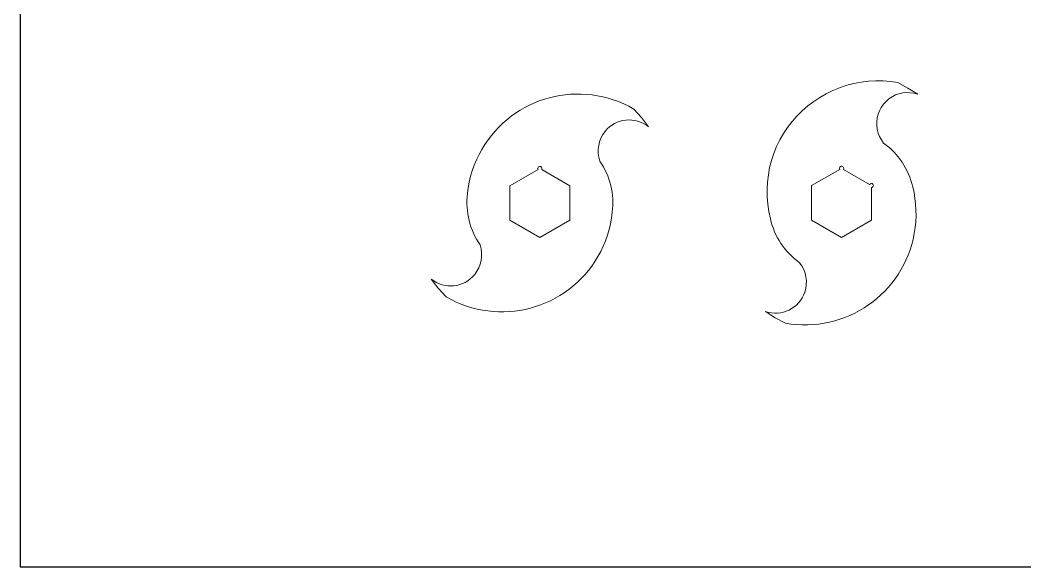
# Model space of a CAD drawing. Header units: inches. Extents: x -336 to 536, y -147 to 347.
# Drawn here: x -336 to 117.9, y -147.2 to 99.8 of the extents above; entities that cross this region are included whole.
import ezdxf

# ---------------------------------------------------------------- set-up
doc = ezdxf.new("R2010")
doc.units = ezdxf.units.IN
doc.header["$MEASUREMENT"] = 0
doc.layers.add('Default', color=7, linetype='Continuous')

# ---------------------------------------------------------------- blocks, each defined once
blk = doc.blocks.new('block 2')
at = {"layer": 'Default', "color": 18, "lineweight": 25, "true_color": 0x000000}
blk.add_lwpolyline([(-335.98, -147.17), (536.01, -147.17), (536.01, 346.84), (-335.98, 346.84), (-335.98, -147.17)], dxfattribs=at)
blk = doc.blocks.new('block 26')
at = {"layer": 'Default', "color": 18, "lineweight": 20, "true_color": 0x000000}
blk.add_open_spline([(-100.37, 32.33), (-100.13, 32.8), (-100.28, 33.37), (-100.73, 33.63)], degree=3, dxfattribs=at)
blk = doc.blocks.new('block 27')
at = {"layer": 'Default', "color": 18, "lineweight": 20, "true_color": 0x000000}
blk.add_open_spline([(-100.73, 33.63), (-101.18, 33.88), (-101.75, 33.73), (-102, 33.29)], degree=3, dxfattribs=at)
blk = doc.blocks.new('block 28')
at = {"layer": 'Default', "color": 18, "lineweight": 20, "true_color": 0x000000}
blk.add_open_spline([(-102, 33.29), (-102.17, 33), (-102.17, 32.64), (-102.02, 32.33)], degree=3, dxfattribs=at)
blk = doc.blocks.new('block 29')
at = {"layer": 'Default', "color": 18, "lineweight": 20, "true_color": 0x000000}
blk.add_lwpolyline([(-102.02, 32.33), (-114.74, 25.03), (-114.74, 9.45), (-101.2, 1.66), (-87.73, 9.45), (-87.73, 25.03), (-100.37, 32.33)], dxfattribs=at)
blk = doc.blocks.new('block 30')
at = {"layer": 'Default', "color": 18, "lineweight": 20, "true_color": 0x000000}
blk.add_open_spline([(-74.16, 36.18), (-75.67, 40.78), (-74.78, 45.83), (-71.74, 49.58)], degree=3, dxfattribs=at)
blk = doc.blocks.new('block 31')
at = {"layer": 'Default', "color": 18, "lineweight": 20, "true_color": 0x000000}
blk.add_open_spline([(-71.74, 49.58), (-66.88, 55.57), (-58.09, 56.49), (-52.09, 51.62)], degree=3, dxfattribs=at)
blk = doc.blocks.new('block 32')
at = {"layer": 'Default', "color": 18, "lineweight": 20, "true_color": 0x000000}
blk.add_lwpolyline([(-52.09, 51.62), (-55.31, 55.77), (-58.78, 59.65)], dxfattribs=at)
blk = doc.blocks.new('block 33')
at = {"layer": 'Default', "color": 18, "lineweight": 20, "true_color": 0x000000}
blk.add_open_spline([(-58.78, 59.65), (-82.77, 73.57), (-113.49, 65.42), (-127.42, 41.45)], degree=3, dxfattribs=at)
blk = doc.blocks.new('block 34')
at = {"layer": 'Default', "color": 18, "lineweight": 20, "true_color": 0x000000}
blk.add_open_spline([(-127.42, 41.45), (-130.98, 35.32), (-133.2, 28.51), (-133.9, 21.46)], degree=3, dxfattribs=at)
blk = doc.blocks.new('block 35')
at = {"layer": 'Default', "color": 18, "lineweight": 20, "true_color": 0x000000}
blk.add_open_spline([(-133.9, 21.46), (-134.91, 13.32), (-132.88, 5.08), (-128.23, -1.69)], degree=3, dxfattribs=at)
blk = doc.blocks.new('block 36')
at = {"layer": 'Default', "color": 18, "lineweight": 20, "true_color": 0x000000}
blk.add_open_spline([(-128.23, -1.69), (-126.72, -6.3), (-127.61, -11.35), (-130.65, -15.09)], degree=3, dxfattribs=at)
blk = doc.blocks.new('block 37')
at = {"layer": 'Default', "color": 18, "lineweight": 20, "true_color": 0x000000}
blk.add_open_spline([(-130.65, -15.09), (-135.51, -21.09), (-144.3, -22.01), (-150.3, -17.14)], degree=3, dxfattribs=at)
blk = doc.blocks.new('block 38')
at = {"layer": 'Default', "color": 18, "lineweight": 20, "true_color": 0x000000}
blk.add_lwpolyline([(-150.3, -17.14), (-147.09, -21.28), (-143.61, -25.17)], dxfattribs=at)
blk = doc.blocks.new('block 39')
at = {"layer": 'Default', "color": 18, "lineweight": 20, "true_color": 0x000000}
blk.add_open_spline([(-143.61, -25.17), (-119.63, -39.08), (-88.9, -30.94), (-74.97, -6.96)], degree=3, dxfattribs=at)
blk = doc.blocks.new('block 40')
at = {"layer": 'Default', "color": 18, "lineweight": 20, "true_color": 0x000000}
blk.add_open_spline([(-74.97, -6.96), (-71.41, -0.84), (-69.19, 5.97), (-68.49, 13.02)], degree=3, dxfattribs=at)
blk = doc.blocks.new('block 41')
at = {"layer": 'Default', "color": 18, "lineweight": 20, "true_color": 0x000000}
blk.add_open_spline([(-68.49, 13.02), (-67.48, 21.17), (-69.51, 29.41), (-74.16, 36.18)], degree=3, dxfattribs=at)
blk = doc.blocks.new('block 42')
at = {"layer": 'Default', "color": 18, "lineweight": 20, "true_color": 0x000000}
blk.add_open_spline([(16.12, -9.75), (19.09, -13.54), (19.97, -18.58), (18.4, -23.13)], degree=3, dxfattribs=at)
blk = doc.blocks.new('block 43')
at = {"layer": 'Default', "color": 18, "lineweight": 20, "true_color": 0x000000}
blk.add_open_spline([(18.4, -23.13), (15.89, -30.41), (7.96, -34.28), (0.67, -31.82)], degree=3, dxfattribs=at)
blk = doc.blocks.new('block 44')
at = {"layer": 'Default', "color": 18, "lineweight": 20, "true_color": 0x000000}
blk.add_lwpolyline([(0.67, -31.82), (5.11, -34.66), (9.7, -37.1)], dxfattribs=at)
blk = doc.blocks.new('block 45')
at = {"layer": 'Default', "color": 18, "lineweight": 20, "true_color": 0x000000}
blk.add_open_spline([(9.7, -37.1), (36.97, -41.95), (63.02, -23.79), (67.91, 3.48)], degree=3, dxfattribs=at)
blk = doc.blocks.new('block 46')
at = {"layer": 'Default', "color": 18, "lineweight": 20, "true_color": 0x000000}
blk.add_open_spline([(67.91, 3.48), (69.15, 10.45), (68.91, 17.6), (67.21, 24.47)], degree=3, dxfattribs=at)
blk = doc.blocks.new('block 47')
at = {"layer": 'Default', "color": 18, "lineweight": 20, "true_color": 0x000000}
blk.add_open_spline([(67.21, 24.47), (65.41, 32.47), (60.69, 39.52), (54.01, 44.28)], degree=3, dxfattribs=at)
blk = doc.blocks.new('block 48')
at = {"layer": 'Default', "color": 18, "lineweight": 20, "true_color": 0x000000}
blk.add_lwpolyline([(54.01, 44.28), (53.03, 45.77), (52.18, 47.21), (51.59, 48.82), (51.17, 50.52), (50.91, 52.21), (50.91, 53.9), (51.17, 55.68), (51.59, 57.29), (52.18, 58.9), (52.94, 60.42), (53.96, 61.86), (55.15, 63.13), (56.42, 64.23), (57.86, 65.16), (59.38, 66.01), (60.99, 66.52), (62.68, 66.94), (64.37, 67.11), (66.07, 67.03), (67.76, 66.77), (69.45, 66.35)], dxfattribs=at)
blk = doc.blocks.new('block 49')
at = {"layer": 'Default', "color": 18, "lineweight": 20, "true_color": 0x000000}
blk.add_lwpolyline([(69.45, 66.35), (65.05, 69.14), (60.44, 71.64)], dxfattribs=at)
blk = doc.blocks.new('block 50')
at = {"layer": 'Default', "color": 18, "lineweight": 20, "true_color": 0x000000}
blk.add_lwpolyline([(60.44, 71.64), (57.18, 72.11), (53.79, 72.36), (50.49, 72.44), (47.19, 72.28), (43.89, 71.85), (40.58, 71.26), (37.37, 70.41), (34.15, 69.31), (31.1, 68.04), (28.05, 66.6), (25.17, 64.91), (22.46, 63.13), (19.76, 61.1), (17.3, 58.9), (14.93, 56.53), (12.73, 53.99), (10.7, 51.36), (8.83, 48.57), (7.22, 45.69), (5.7, 42.73), (4.52, 39.59), (3.41, 36.46), (2.57, 33.24), (1.98, 29.94), (1.55, 26.64), (1.38, 23.25), (1.47, 19.95), (1.72, 16.65), (2.14, 13.35), (2.92, 10.04)], dxfattribs=at)
blk = doc.blocks.new('block 51')
at = {"layer": 'Default', "color": 18, "lineweight": 20, "true_color": 0x000000}
blk.add_open_spline([(2.92, 10.04), (4.73, 2.04), (9.44, -5), (16.12, -9.75)], degree=3, dxfattribs=at)
blk = doc.blocks.new('block 52')
at = {"layer": 'Default', "color": 18, "lineweight": 20, "true_color": 0x000000}
blk.add_open_spline([(48.54, 24.14), (49.06, 24.18), (49.47, 24.6), (49.47, 25.12)], degree=3, dxfattribs=at)
blk = doc.blocks.new('block 53')
at = {"layer": 'Default', "color": 18, "lineweight": 20, "true_color": 0x000000}
blk.add_open_spline([(49.47, 25.12), (49.47, 25.63), (49.06, 26.05), (48.54, 26.05)], degree=3, dxfattribs=at)
blk = doc.blocks.new('block 54')
at = {"layer": 'Default', "color": 18, "lineweight": 20, "true_color": 0x000000}
blk.add_open_spline([(48.54, 26.05), (48.21, 26.05), (47.9, 25.87), (47.72, 25.56)], degree=3, dxfattribs=at)
blk = doc.blocks.new('block 55')
at = {"layer": 'Default', "color": 18, "lineweight": 20, "true_color": 0x000000}
blk.add_lwpolyline([(47.72, 25.56), (35.91, 32.42)], dxfattribs=at)
blk = doc.blocks.new('block 56')
at = {"layer": 'Default', "color": 18, "lineweight": 20, "true_color": 0x000000}
blk.add_open_spline([(35.91, 32.42), (36.14, 32.89), (35.99, 33.45), (35.55, 33.71)], degree=3, dxfattribs=at)
blk = doc.blocks.new('block 57')
at = {"layer": 'Default', "color": 18, "lineweight": 20, "true_color": 0x000000}
blk.add_open_spline([(35.55, 33.71), (35.1, 33.97), (34.53, 33.82), (34.27, 33.37)], degree=3, dxfattribs=at)
blk = doc.blocks.new('block 58')
at = {"layer": 'Default', "color": 18, "lineweight": 20, "true_color": 0x000000}
blk.add_open_spline([(34.27, 33.37), (34.11, 33.09), (34.11, 32.74), (34.21, 32.42)], degree=3, dxfattribs=at)
blk = doc.blocks.new('block 59')
at = {"layer": 'Default', "color": 18, "lineweight": 20, "true_color": 0x000000}
blk.add_lwpolyline([(34.21, 32.42), (21.53, 25.12), (21.53, 9.45)], dxfattribs=at)
blk = doc.blocks.new('block 60')
at = {"layer": 'Default', "color": 18, "lineweight": 20, "true_color": 0x000000}
blk.add_lwpolyline([(21.53, 9.45), (35.08, 1.66), (48.54, 9.45)], dxfattribs=at)
blk = doc.blocks.new('block 61')
at = {"layer": 'Default', "color": 18, "lineweight": 20, "true_color": 0x000000}
blk.add_lwpolyline([(48.54, 9.45), (48.54, 24.14)], dxfattribs=at)

msp = doc.modelspace()

# ---------------------------------------------------------------- block references
at = {"layer": 'Default'}
for name in ['block 2', 'block 33', 'block 50', 'block 49', 'block 48', 'block 32', 'block 31', 'block 30', 'block 34', 'block 47', 'block 29', 'block 28', 'block 27', 'block 26', 'block 41', 'block 59', 'block 58', 'block 57', 'block 56', 'block 55', 'block 54', 'block 53', 'block 52', 'block 61', 'block 46', 'block 35', 'block 40', 'block 51', 'block 60', 'block 45', 'block 36', 'block 39', 'block 42', 'block 37', 'block 38', 'block 43', 'block 44']:
    msp.add_blockref(name, (0, 0), dxfattribs=at)

doc.saveas('drawing.dxf')
